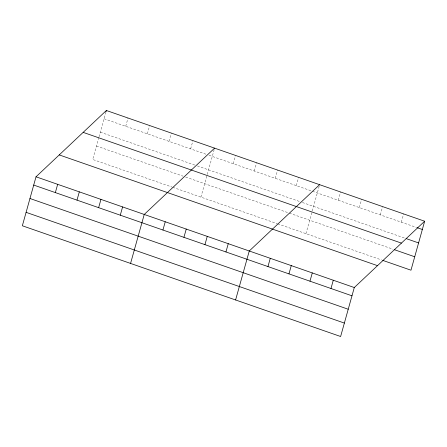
<?xml version="1.0" encoding="UTF-8"?>
<svg xmlns="http://www.w3.org/2000/svg" width="447" height="447" viewBox="0 0 447 447"><rect width="100%" height="100%" fill="white"/><g stroke="black" fill="none" stroke-linecap="round" stroke-linejoin="round"><path stroke-width="0.34" stroke-dasharray="2.23 1.68" d="M98.854 137.464L92.708 159.462L172.061 187.075M99.033 136.804L106.028 111.761M125.713 126.289L128.026 118.019M147.359 133.821L149.667 125.551M169 141.353L171.307 133.083M190.64 148.879L192.953 140.609M200.921 197.11L207.062 175.112M207.246 174.453L214.415 148.778M233.289 163.719L235.597 155.45M254.298 171.028L256.606 162.758M275.302 178.336L277.609 170.067M296.305 185.645L298.618 177.375M305.949 233.652L312.09 211.654M312.274 210.995L319.622 184.684M338.318 200.262L340.625 191.992M359.327 207.57L361.634 199.301M380.33 214.878L382.638 206.609M401.333 222.187L403.647 213.917M104.073 118.762L206.38 154.355M209.006 155.271L416.436 227.439M100.324 132.189L194.763 165.049M197.384 165.96L299.781 201.586M302.401 202.502L404.809 238.134M96.457 146.029L183.03 176.152M185.65 177.062L288.036 212.688M289.349 213.141L393.064 249.23M172.721 187.299L277.067 223.606M277.721 223.835L381.436 259.919"/><path stroke-width="0.67" d="M36.023 176.8L22.35 225.774L340.62 336.507L354.292 287.538L424.65 221.226L106.38 110.493L36.023 176.8L354.292 287.538M55.355 192.601L57.663 184.332M77.001 200.127L79.309 191.864M106.028 111.761L106.38 110.493M98.642 207.659L100.949 199.39M120.282 215.191L122.59 206.922M130.563 263.423L144.236 214.454L214.594 148.141M162.931 230.026L165.239 221.762M183.935 237.335L186.243 229.071M204.944 244.643L207.252 236.379M225.947 251.957L228.255 243.688M235.591 299.965L249.264 250.996L319.622 184.684M267.96 266.574L270.267 258.305M288.963 273.882L291.271 265.613M309.972 281.191L312.28 272.921M330.976 288.499L333.283 280.23M424.65 221.226L410.977 270.2L382.749 260.377M417.09 227.668L422.342 229.495M406.122 238.586L418.593 242.928M83.164 132.373L401.434 243.112M394.377 249.689L414.727 256.768M59.239 154.919L377.508 265.658M33.715 185.069L351.985 295.808M29.966 198.502L348.23 309.24M26.099 212.342L344.369 323.075"/></g></svg>
